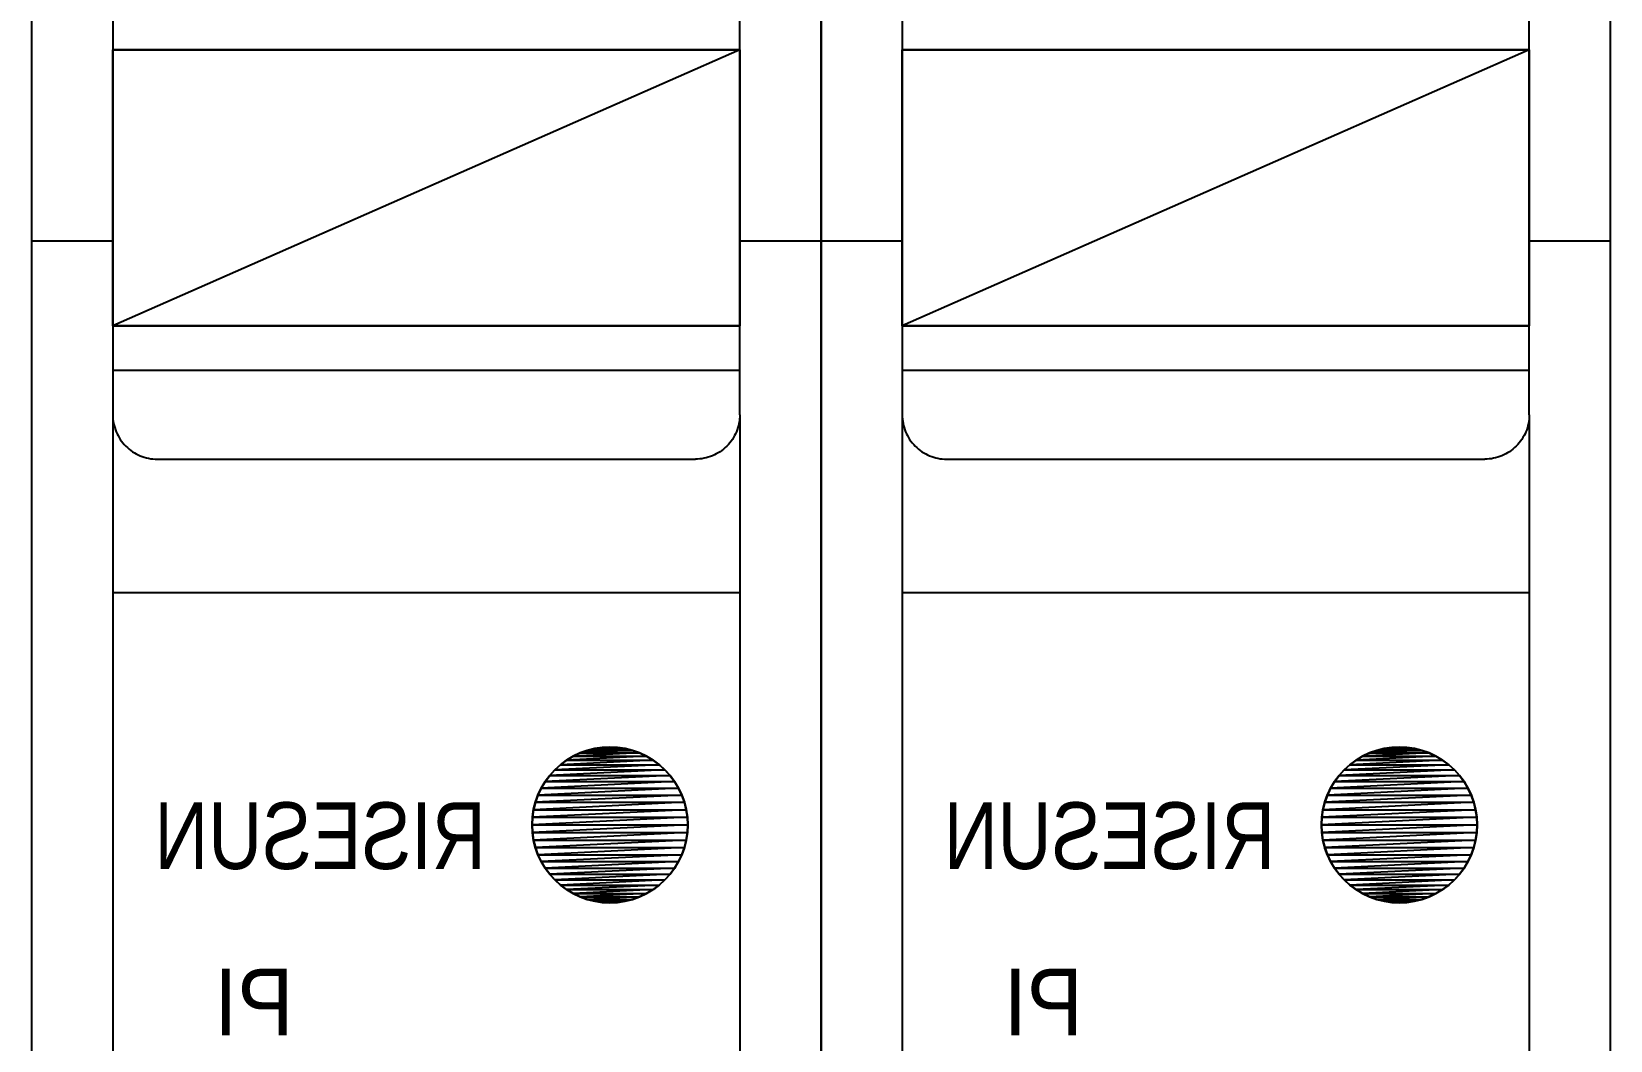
# Model space of a CAD drawing. Header units: millimetres. Extents: x -4798 to 103231, y 23514 to 54248.
# Drawn here: x -959.98 to -924.04, y 41242.39 to 41265.36 of the extents above; entities that cross this region are included whole.
import ezdxf

# ---------------------------------------------------------------- set-up
doc = ezdxf.new("R2010")
doc.units = ezdxf.units.MM
doc.header["$LTSCALE"] = 3
doc.linetypes.add('NEW_LINE159', pattern=[0.7, 0.5, -0.2])
doc.layers.add('DUT', color=7, linetype='Continuous')
doc.styles.add('Arial', font='arial.ttf')

# ---------------------------------------------------------------- blocks, each defined once
blk = doc.blocks.new('*U40')
for p, q in [((-26.958, 0), (-26.958, 79.4816)), ((-8.986, 79.4816), (-8.986, 0)), ((-8.986, 0), (-8.986, 79.4816)), ((8.986, 79.4816), (8.986, 0)), ((-25.1101, 60.1427), (-25.1101, 62.1677)), ((-10.8338, 62.1677), (-10.8338, 60.1427)), ((-7.1381, 60.1427), (-7.1381, 62.1677)), ((7.1382, 62.1677), (7.1382, 60.1427)), ((-25.1101, 60.1427), (-10.8338, 60.1427)), ((-25.1101, 53.8652), (-25.1101, 60.1427)), ((-10.8338, 60.1427), (-10.8338, 53.8652)), ((-7.1381, 60.1427), (7.1382, 60.1427)), ((-7.1381, 53.8652), (-7.1381, 60.1427)), ((7.1382, 60.1427), (7.1382, 53.8652)), ((-26.958, 55.789), (-25.0897, 55.789)), ((-10.8543, 55.789), (-8.986, 55.789)), ((-8.986, 55.789), (-7.1177, 55.789)), ((7.1177, 55.789), (8.986, 55.789)), ((-25.1101, 51.8402), (-25.1101, 53.8652)), ((-10.8338, 53.8652), (-25.1101, 53.8652)), ((-10.8338, 53.8652), (-10.8338, 51.8402)), ((-7.1381, 51.8402), (-7.1381, 53.8652)), ((7.1382, 53.8652), (-7.1381, 53.8652)), ((7.1382, 53.8652), (7.1382, 51.8402)), ((-10.8338, 52.8527), (-25.1101, 52.8527)), ((7.1382, 52.8527), (-7.1381, 52.8527)), ((-25.1101, 51.8402), (-25.1101, 51.8402)), ((-25.1101, 51.8402), (-25.1089, 51.7901)), ((-25.1101, 51.8402), (-25.1101, 20.4526)), ((-25.1089, 51.7901), (-25.1053, 51.7402)), ((-10.8352, 51.7901), (-10.8388, 51.7402)), ((-10.8338, 51.8402), (-10.8352, 51.7901)), ((-10.8338, 51.8402), (-10.8338, 51.8402)), ((-10.8338, 51.8402), (-10.8338, 20.4526)), ((-7.1381, 51.8402), (-7.1381, 51.8402)), ((-7.1381, 51.8402), (-7.1369, 51.7901)), ((-7.1381, 51.8402), (-7.1381, 20.4526)), ((-7.1369, 51.7901), (-7.1333, 51.7402)), ((7.1368, 51.7901), (7.1332, 51.7402)), ((7.1382, 51.8402), (7.1368, 51.7901)), ((7.1382, 51.8402), (7.1382, 51.8402)), ((7.1382, 51.8402), (7.1382, 20.4526)), ((-25.1053, 51.7402), (-25.0993, 51.6908)), ((-25.0993, 51.6908), (-25.0906, 51.6419)), ((-25.0906, 51.6419), (-25.0798, 51.5937)), ((-25.0798, 51.5937), (-25.0665, 51.546)), ((-25.0665, 51.546), (-25.051, 51.4991)), ((-25.051, 51.4991), (-25.0331, 51.4528)), ((-25.0331, 51.4528), (-25.0132, 51.4077)), ((-25.0132, 51.4077), (-24.991, 51.3636)), ((-10.9311, 51.4077), (-10.9533, 51.3636)), ((-10.911, 51.4528), (-10.9311, 51.4077)), ((-10.8933, 51.4991), (-10.911, 51.4528)), ((-10.8777, 51.546), (-10.8933, 51.4991)), ((-10.8645, 51.5937), (-10.8777, 51.546)), ((-10.8535, 51.6419), (-10.8645, 51.5937)), ((-10.8451, 51.6908), (-10.8535, 51.6419)), ((-10.8388, 51.7402), (-10.8451, 51.6908)), ((-7.1333, 51.7402), (-7.1273, 51.6908)), ((-7.1273, 51.6908), (-7.1186, 51.6419)), ((-7.1186, 51.6419), (-7.1078, 51.5937)), ((-7.1078, 51.5937), (-7.0945, 51.546)), ((-7.0945, 51.546), (-7.079, 51.4991)), ((-7.079, 51.4991), (-7.0611, 51.4528)), ((-7.0611, 51.4528), (-7.0412, 51.4077)), ((-7.0412, 51.4077), (-7.019, 51.3636)), ((7.0409, 51.4077), (7.0187, 51.3636)), ((7.061, 51.4528), (7.0409, 51.4077)), ((7.0787, 51.4991), (7.061, 51.4528)), ((7.0943, 51.546), (7.0787, 51.4991)), ((7.1075, 51.5937), (7.0943, 51.546)), ((7.1185, 51.6419), (7.1075, 51.5937)), ((7.1269, 51.6908), (7.1185, 51.6419)), ((7.1332, 51.7402), (7.1269, 51.6908)), ((-24.991, 51.3636), (-24.9667, 51.3206)), ((-24.9667, 51.3206), (-24.9401, 51.2786)), ((-24.9401, 51.2786), (-24.9117, 51.2381)), ((-24.9117, 51.2381), (-24.881, 51.1986)), ((-24.881, 51.1986), (-24.8484, 51.1607)), ((-24.8484, 51.1607), (-24.8136, 51.1242)), ((-24.8136, 51.1242), (-24.8136, 51.1242)), ((-24.8136, 51.1242), (-24.7774, 51.0897)), ((-24.7774, 51.0897), (-24.7395, 51.0571)), ((-24.7395, 51.0571), (-24.7002, 51.0266)), ((-11.2048, 51.0571), (-11.2443, 51.0266)), ((-11.1669, 51.0897), (-11.2048, 51.0571)), ((-11.1304, 51.1242), (-11.1669, 51.0897)), ((-11.0959, 51.1607), (-11.1304, 51.1242)), ((-11.1304, 51.1242), (-11.1304, 51.1242)), ((-11.0633, 51.1986), (-11.0959, 51.1607)), ((-11.0328, 51.2381), (-11.0633, 51.1986)), ((-11.0041, 51.2786), (-11.0328, 51.2381)), ((-10.9777, 51.3206), (-11.0041, 51.2786)), ((-10.9533, 51.3636), (-10.9777, 51.3206)), ((-7.019, 51.3636), (-6.9947, 51.3206)), ((-6.9947, 51.3206), (-6.9681, 51.2786)), ((-6.9681, 51.2786), (-6.9397, 51.2381)), ((-6.9397, 51.2381), (-6.909, 51.1986)), ((-6.909, 51.1986), (-6.8764, 51.1607)), ((-6.8764, 51.1607), (-6.8416, 51.1242)), ((-6.8416, 51.1242), (-6.8416, 51.1242)), ((-6.8416, 51.1242), (-6.8054, 51.0897)), ((-6.8054, 51.0897), (-6.7675, 51.0571)), ((-6.7675, 51.0571), (-6.7282, 51.0266)), ((6.7672, 51.0571), (6.7277, 51.0266)), ((6.8051, 51.0897), (6.7672, 51.0571)), ((6.8416, 51.1242), (6.8051, 51.0897)), ((6.8761, 51.1607), (6.8416, 51.1242)), ((6.8416, 51.1242), (6.8416, 51.1242)), ((6.9087, 51.1986), (6.8761, 51.1607)), ((6.9392, 51.2381), (6.9087, 51.1986)), ((6.9679, 51.2786), (6.9392, 51.2381)), ((6.9943, 51.3206), (6.9679, 51.2786)), ((7.0187, 51.3636), (6.9943, 51.3206)), ((-24.7002, 51.0266), (-24.6595, 50.9979)), ((-24.6595, 50.9979), (-24.6178, 50.9715)), ((-24.6178, 50.9715), (-24.5746, 50.9471)), ((-24.5746, 50.9471), (-24.5305, 50.9249)), ((-24.5305, 50.9249), (-24.4852, 50.9048)), ((-24.4852, 50.9048), (-24.4392, 50.8871)), ((-24.4392, 50.8871), (-24.3923, 50.8716)), ((-24.3923, 50.8716), (-24.3447, 50.8584)), ((-24.3447, 50.8584), (-24.2962, 50.8474)), ((-24.2962, 50.8474), (-24.2474, 50.839)), ((-24.2474, 50.839), (-24.1979, 50.8327)), ((-24.1979, 50.8327), (-24.148, 50.8291)), ((-24.148, 50.8291), (-24.0976, 50.8277)), ((-11.8463, 50.8277), (-24.0976, 50.8277)), ((-11.7962, 50.8291), (-11.8463, 50.8277)), ((-11.7463, 50.8327), (-11.7962, 50.8291)), ((-11.6969, 50.839), (-11.7463, 50.8327)), ((-11.648, 50.8474), (-11.6969, 50.839)), ((-11.5998, 50.8584), (-11.648, 50.8474)), ((-11.5521, 50.8716), (-11.5998, 50.8584)), ((-11.5052, 50.8871), (-11.5521, 50.8716)), ((-11.459, 50.9048), (-11.5052, 50.8871)), ((-11.4139, 50.9249), (-11.459, 50.9048)), ((-11.3698, 50.9471), (-11.4139, 50.9249)), ((-11.3268, 50.9715), (-11.3698, 50.9471)), ((-11.2848, 50.9979), (-11.3268, 50.9715)), ((-11.2443, 51.0266), (-11.2848, 50.9979)), ((-6.7282, 51.0266), (-6.6875, 50.9979)), ((-6.6875, 50.9979), (-6.6458, 50.9715)), ((-6.6458, 50.9715), (-6.6026, 50.9471)), ((-6.6026, 50.9471), (-6.5585, 50.9249)), ((-6.5585, 50.9249), (-6.5132, 50.9048)), ((-6.5132, 50.9048), (-6.4672, 50.8871)), ((-6.4672, 50.8871), (-6.4203, 50.8716)), ((-6.4203, 50.8716), (-6.3727, 50.8584)), ((-6.3727, 50.8584), (-6.3242, 50.8474)), ((-6.3242, 50.8474), (-6.2754, 50.839)), ((-6.2754, 50.839), (-6.2259, 50.8327)), ((-6.2259, 50.8327), (-6.176, 50.8291)), ((-6.176, 50.8291), (-6.1256, 50.8277)), ((6.1257, 50.8277), (-6.1256, 50.8277)), ((6.1758, 50.8291), (6.1257, 50.8277)), ((6.2257, 50.8327), (6.1758, 50.8291)), ((6.2751, 50.839), (6.2257, 50.8327)), ((6.324, 50.8474), (6.2751, 50.839)), ((6.3722, 50.8584), (6.324, 50.8474)), ((6.4199, 50.8716), (6.3722, 50.8584)), ((6.4668, 50.8871), (6.4199, 50.8716)), ((6.513, 50.9048), (6.4668, 50.8871)), ((6.5581, 50.9249), (6.513, 50.9048)), ((6.6022, 50.9471), (6.5581, 50.9249)), ((6.6452, 50.9715), (6.6022, 50.9471)), ((6.6872, 50.9979), (6.6452, 50.9715)), ((6.7277, 51.0266), (6.6872, 50.9979)), ((-10.8338, 47.7902), (-25.1101, 47.7902)), ((7.1382, 47.7902), (-7.1381, 47.7902))]:
    blk.add_line(p, q)
at = {"color": 144}
for p, q in [((-25.1101, 60.1427), (-10.8338, 60.1427)), ((-25.1101, 60.1427), (-25.1101, 60.1427)), ((-25.1101, 60.1427), (-10.8338, 53.8652)), ((-25.1101, 53.8652), (-25.1101, 60.1427)), ((-25.1101, 60.1427), (-10.8338, 53.8652)), ((-10.8338, 60.1427), (-25.1101, 60.1427)), ((-25.1101, 60.1427), (-10.8338, 60.1427)), ((-25.1101, 60.1427), (-25.1101, 53.8652)), ((-10.8338, 53.8652), (-10.8338, 60.1427)), ((-10.8338, 60.1427), (-10.8338, 53.8652)), ((-7.1381, 60.1427), (7.1382, 60.1427)), ((-7.1381, 60.1427), (-7.1381, 60.1427)), ((-7.1381, 60.1427), (7.1382, 53.8652)), ((-7.1381, 53.8652), (-7.1381, 60.1427)), ((-7.1381, 60.1427), (7.1382, 53.8652)), ((7.1382, 60.1427), (-7.1381, 60.1427)), ((-7.1381, 60.1427), (7.1382, 60.1427)), ((-7.1381, 60.1427), (-7.1381, 53.8652)), ((7.1382, 53.8652), (7.1382, 60.1427)), ((7.1382, 60.1427), (7.1382, 53.8652)), ((-10.8338, 53.8652), (-25.1101, 53.8652)), ((-25.1101, 53.8652), (-10.8338, 53.8652)), ((-25.1101, 53.8652), (-25.1101, 53.8652)), ((-25.1101, 53.8652), (-10.8338, 53.8652)), ((7.1382, 53.8652), (-7.1381, 53.8652)), ((-7.1381, 53.8652), (7.1382, 53.8652)), ((-7.1381, 53.8652), (-7.1381, 53.8652)), ((-7.1381, 53.8652), (7.1382, 53.8652))]:
    blk.add_line(p, q, dxfattribs=at)
at = {"color": 251, "linetype": 'NEW_LINE159'}
for p, q in [((-22.5086, 44.238), (-22.6784, 44.1944)), ((-22.3326, 44.2649), (-22.5086, 44.238)), ((-22.1513, 44.2739), (-22.3326, 44.2649)), ((-21.9703, 44.2649), (-22.1513, 44.2739)), ((-22.1513, 44.2739), (-22.1513, 44.2739)), ((-21.7943, 44.238), (-21.9703, 44.2649)), ((-21.6246, 44.1944), (-21.7943, 44.238)), ((-4.5366, 44.238), (-4.7064, 44.1944)), ((-4.3606, 44.2649), (-4.5366, 44.238)), ((-4.1793, 44.2739), (-4.3606, 44.2649)), ((-3.9983, 44.2649), (-4.1793, 44.2739)), ((-4.1793, 44.2739), (-4.1793, 44.2739)), ((-3.8223, 44.238), (-3.9983, 44.2649)), ((-3.6526, 44.1944), (-3.8223, 44.238)), ((-23.2785, 43.8695), (-23.4042, 43.755)), ((-23.1421, 43.9714), (-23.2785, 43.8695)), ((-22.9961, 44.0603), (-23.1421, 43.9714)), ((-22.8411, 44.1348), (-22.9961, 44.0603)), ((-22.6784, 44.1944), (-22.8411, 44.1348)), ((-21.4617, 44.1348), (-21.6246, 44.1944)), ((-21.3069, 44.0603), (-21.4617, 44.1348)), ((-21.1608, 43.9714), (-21.3069, 44.0603)), ((-21.0244, 43.8695), (-21.1608, 43.9714)), ((-20.8985, 43.755), (-21.0244, 43.8695)), ((-5.3065, 43.8695), (-5.4322, 43.755)), ((-5.1701, 43.9714), (-5.3065, 43.8695)), ((-5.0241, 44.0603), (-5.1701, 43.9714)), ((-4.8691, 44.1348), (-5.0241, 44.0603)), ((-4.7064, 44.1944), (-4.8691, 44.1348)), ((-3.4897, 44.1348), (-3.6526, 44.1944)), ((-3.3349, 44.0603), (-3.4897, 44.1348)), ((-3.1888, 43.9714), (-3.3349, 44.0603)), ((-3.0524, 43.8695), (-3.1888, 43.9714)), ((-2.9265, 43.755), (-3.0524, 43.8695)), ((-23.6206, 43.4929), (-23.7095, 43.3468)), ((-23.5187, 43.6293), (-23.6206, 43.4929)), ((-23.4042, 43.755), (-23.5187, 43.6293)), ((-20.7843, 43.6293), (-20.8985, 43.755)), ((-20.6822, 43.4929), (-20.7843, 43.6293)), ((-20.5935, 43.3468), (-20.6822, 43.4929)), ((-5.6486, 43.4929), (-5.7375, 43.3468)), ((-5.5467, 43.6293), (-5.6486, 43.4929)), ((-5.4322, 43.755), (-5.5467, 43.6293)), ((-2.8123, 43.6293), (-2.9265, 43.755)), ((-2.7102, 43.4929), (-2.8123, 43.6293)), ((-2.6215, 43.3468), (-2.7102, 43.4929)), ((-23.784, 43.1918), (-23.8436, 43.0291)), ((-23.7095, 43.3468), (-23.784, 43.1918)), ((-20.5187, 43.1918), (-20.5935, 43.3468)), ((-20.4592, 43.0291), (-20.5187, 43.1918)), ((-5.812, 43.1918), (-5.8716, 43.0291)), ((-5.7375, 43.3468), (-5.812, 43.1918)), ((-2.5467, 43.1918), (-2.6215, 43.3468)), ((-2.4872, 43.0291), (-2.5467, 43.1918)), ((-23.8872, 42.8593), (-23.9141, 42.6833)), ((-23.8436, 43.0291), (-23.8872, 42.8593)), ((-20.4155, 42.8593), (-20.4592, 43.0291)), ((-20.3886, 42.6833), (-20.4155, 42.8593)), ((-5.9152, 42.8593), (-5.9421, 42.6833)), ((-5.8716, 43.0291), (-5.9152, 42.8593)), ((-2.4435, 42.8593), (-2.4872, 43.0291)), ((-2.4166, 42.6833), (-2.4435, 42.8593)), ((-23.9141, 42.6833), (-23.9231, 42.502)), ((-23.9231, 42.502), (-23.9231, 42.502)), ((-23.9231, 42.502), (-23.9142, 42.321)), ((-20.3794, 42.502), (-20.3886, 42.6833)), ((-20.3886, 42.321), (-20.3794, 42.502)), ((-20.3794, 42.502), (-20.3794, 42.502)), ((-5.9421, 42.6833), (-5.9511, 42.502)), ((-5.9511, 42.502), (-5.9511, 42.502)), ((-5.9511, 42.502), (-5.9422, 42.321)), ((-2.4074, 42.502), (-2.4166, 42.6833)), ((-2.4166, 42.321), (-2.4074, 42.502)), ((-2.4074, 42.502), (-2.4074, 42.502)), ((-23.9142, 42.321), (-23.8873, 42.145)), ((-23.8873, 42.145), (-23.8437, 41.9753)), ((-20.4592, 41.9753), (-20.4155, 42.145)), ((-20.4155, 42.145), (-20.3886, 42.321)), ((-5.9422, 42.321), (-5.9153, 42.145)), ((-5.9153, 42.145), (-5.8717, 41.9753)), ((-2.4872, 41.9753), (-2.4435, 42.145)), ((-2.4435, 42.145), (-2.4166, 42.321)), ((-23.8437, 41.9753), (-23.7841, 41.8124)), ((-23.7841, 41.8124), (-23.7096, 41.6576)), ((-20.5935, 41.6576), (-20.5187, 41.8124)), ((-20.5187, 41.8124), (-20.4592, 41.9753)), ((-5.8717, 41.9753), (-5.8121, 41.8124)), ((-5.8121, 41.8124), (-5.7376, 41.6576)), ((-2.6215, 41.6576), (-2.5467, 41.8124)), ((-2.5467, 41.8124), (-2.4872, 41.9753)), ((-23.7096, 41.6576), (-23.6207, 41.5115)), ((-23.6207, 41.5115), (-23.5188, 41.3751)), ((-23.5188, 41.3751), (-23.4043, 41.2492)), ((-20.8985, 41.2492), (-20.7843, 41.3751)), ((-20.7843, 41.3751), (-20.6822, 41.5115)), ((-20.6822, 41.5115), (-20.5935, 41.6576)), ((-5.7376, 41.6576), (-5.6487, 41.5115)), ((-5.6487, 41.5115), (-5.5468, 41.3751)), ((-5.5468, 41.3751), (-5.4323, 41.2492)), ((-2.9265, 41.2492), (-2.8123, 41.3751)), ((-2.8123, 41.3751), (-2.7102, 41.5115)), ((-2.7102, 41.5115), (-2.6215, 41.6576)), ((-23.4043, 41.2492), (-23.2786, 41.135)), ((-23.2786, 41.135), (-23.1422, 41.0329)), ((-23.1422, 41.0329), (-22.9961, 40.9442)), ((-21.3069, 40.9442), (-21.1608, 41.0329)), ((-21.1608, 41.0329), (-21.0244, 41.135)), ((-21.0244, 41.135), (-20.8985, 41.2492)), ((-5.4323, 41.2492), (-5.3066, 41.135)), ((-5.3066, 41.135), (-5.1702, 41.0329)), ((-5.1702, 41.0329), (-5.0241, 40.9442)), ((-3.3349, 40.9442), (-3.1888, 41.0329)), ((-3.1888, 41.0329), (-3.0524, 41.135)), ((-3.0524, 41.135), (-2.9265, 41.2492)), ((-22.9961, 40.9442), (-22.8411, 40.8694)), ((-22.8411, 40.8694), (-22.6784, 40.8099)), ((-22.6784, 40.8099), (-22.5086, 40.7662)), ((-22.5086, 40.7662), (-22.3326, 40.7393)), ((-22.3326, 40.7393), (-22.1513, 40.7301)), ((-22.1513, 40.7301), (-21.9703, 40.7393)), ((-22.1513, 40.7301), (-22.1513, 40.7301)), ((-21.9703, 40.7393), (-21.7943, 40.7662)), ((-21.7943, 40.7662), (-21.6246, 40.8099)), ((-21.6246, 40.8099), (-21.4617, 40.8694)), ((-21.4617, 40.8694), (-21.3069, 40.9442)), ((-5.0241, 40.9442), (-4.8691, 40.8694)), ((-4.8691, 40.8694), (-4.7064, 40.8099)), ((-4.7064, 40.8099), (-4.5366, 40.7662)), ((-4.5366, 40.7662), (-4.3606, 40.7393)), ((-4.3606, 40.7393), (-4.1793, 40.7301)), ((-4.1793, 40.7301), (-3.9983, 40.7393)), ((-4.1793, 40.7301), (-4.1793, 40.7301)), ((-3.9983, 40.7393), (-3.8223, 40.7662)), ((-3.8223, 40.7662), (-3.6526, 40.8099)), ((-3.6526, 40.8099), (-3.4897, 40.8694)), ((-3.4897, 40.8694), (-3.3349, 40.9442))]:
    blk.add_line(p, q, dxfattribs=at)
at = {"color": 251}
for p, q in [((-22.6656, 44.1975), (-22.4969, 44.2398)), ((-22.4969, 44.2398), (-22.6656, 44.1975)), ((-22.4969, 44.2398), (-22.3249, 44.2653)), ((-22.3249, 44.2653), (-22.4969, 44.2398)), ((-21.8056, 44.2398), (-22.4969, 44.2398)), ((-22.4969, 44.2398), (-21.6369, 44.1975)), ((-22.4969, 44.2398), (-21.6369, 44.1975)), ((-21.8056, 44.2398), (-22.4969, 44.2398)), ((-22.3249, 44.2653), (-22.1513, 44.2739)), ((-22.1513, 44.2739), (-22.3249, 44.2653)), ((-21.9776, 44.2653), (-22.3249, 44.2653)), ((-22.3249, 44.2653), (-21.8056, 44.2398)), ((-22.3249, 44.2653), (-21.8056, 44.2398)), ((-21.9776, 44.2653), (-22.3249, 44.2653)), ((-22.1513, 44.2739), (-21.9776, 44.2653)), ((-21.9776, 44.2653), (-22.1513, 44.2739)), ((-21.8056, 44.2398), (-21.9776, 44.2653)), ((-21.9776, 44.2653), (-21.8056, 44.2398)), ((-21.6369, 44.1975), (-21.8056, 44.2398)), ((-21.8056, 44.2398), (-21.6369, 44.1975)), ((-4.6936, 44.1975), (-4.5249, 44.2398)), ((-4.5249, 44.2398), (-4.6936, 44.1975)), ((-4.5249, 44.2398), (-4.3529, 44.2653)), ((-4.3529, 44.2653), (-4.5249, 44.2398)), ((-3.8336, 44.2398), (-4.5249, 44.2398)), ((-4.5249, 44.2398), (-3.6649, 44.1975)), ((-4.5249, 44.2398), (-3.6649, 44.1975)), ((-3.8336, 44.2398), (-4.5249, 44.2398)), ((-4.3529, 44.2653), (-4.1793, 44.2739)), ((-4.1793, 44.2739), (-4.3529, 44.2653)), ((-4.0056, 44.2653), (-4.3529, 44.2653)), ((-4.3529, 44.2653), (-3.8336, 44.2398)), ((-4.3529, 44.2653), (-3.8336, 44.2398)), ((-4.0056, 44.2653), (-4.3529, 44.2653)), ((-4.1793, 44.2739), (-4.0056, 44.2653)), ((-4.0056, 44.2653), (-4.1793, 44.2739)), ((-3.8336, 44.2398), (-4.0056, 44.2653)), ((-4.0056, 44.2653), (-3.8336, 44.2398)), ((-3.6649, 44.1975), (-3.8336, 44.2398)), ((-3.8336, 44.2398), (-3.6649, 44.1975)), ((-23.4042, 43.7549), (-23.2753, 43.8716)), ((-23.2753, 43.8716), (-23.4042, 43.7549)), ((-23.2753, 43.8716), (-23.1357, 43.9753)), ((-23.1357, 43.9753), (-23.2753, 43.8716)), ((-21.0272, 43.8716), (-23.2753, 43.8716)), ((-23.2753, 43.8716), (-20.8984, 43.7549)), ((-23.2753, 43.8716), (-20.8984, 43.7549)), ((-21.0272, 43.8716), (-23.2753, 43.8716)), ((-23.1357, 43.9753), (-22.9865, 44.0646)), ((-22.9865, 44.0646), (-23.1357, 43.9753)), ((-21.1668, 43.9753), (-23.1357, 43.9753)), ((-23.1357, 43.9753), (-21.0272, 43.8716)), ((-23.1357, 43.9753), (-21.0272, 43.8716)), ((-21.1668, 43.9753), (-23.1357, 43.9753)), ((-22.9865, 44.0646), (-22.8293, 44.139)), ((-22.8293, 44.139), (-22.9865, 44.0646)), ((-21.316, 44.0646), (-22.9865, 44.0646)), ((-22.9865, 44.0646), (-21.1668, 43.9753)), ((-22.9865, 44.0646), (-21.1668, 43.9753)), ((-21.316, 44.0646), (-22.9865, 44.0646)), ((-22.8293, 44.139), (-22.6656, 44.1975)), ((-22.6656, 44.1975), (-22.8293, 44.139)), ((-21.4732, 44.139), (-22.8293, 44.139)), ((-22.8293, 44.139), (-21.316, 44.0646)), ((-22.8293, 44.139), (-21.316, 44.0646)), ((-21.4732, 44.139), (-22.8293, 44.139)), ((-21.6369, 44.1975), (-22.6656, 44.1975)), ((-22.6656, 44.1975), (-21.4732, 44.139)), ((-22.6656, 44.1975), (-21.4732, 44.139)), ((-21.6369, 44.1975), (-22.6656, 44.1975)), ((-21.4732, 44.139), (-21.6369, 44.1975)), ((-21.6369, 44.1975), (-21.4732, 44.139)), ((-21.316, 44.0646), (-21.4732, 44.139)), ((-21.4732, 44.139), (-21.316, 44.0646)), ((-21.1668, 43.9753), (-21.316, 44.0646)), ((-21.316, 44.0646), (-21.1668, 43.9753)), ((-21.0272, 43.8716), (-21.1668, 43.9753)), ((-21.1668, 43.9753), (-21.0272, 43.8716)), ((-20.8984, 43.7549), (-21.0272, 43.8716)), ((-21.0272, 43.8716), (-20.8984, 43.7549)), ((-5.4322, 43.7549), (-5.3033, 43.8716)), ((-5.3033, 43.8716), (-5.4322, 43.7549)), ((-5.3033, 43.8716), (-5.1637, 43.9753)), ((-5.1637, 43.9753), (-5.3033, 43.8716)), ((-3.0552, 43.8716), (-5.3033, 43.8716)), ((-5.3033, 43.8716), (-2.9264, 43.7549)), ((-5.3033, 43.8716), (-2.9264, 43.7549)), ((-3.0552, 43.8716), (-5.3033, 43.8716)), ((-5.1637, 43.9753), (-5.0145, 44.0646)), ((-5.0145, 44.0646), (-5.1637, 43.9753)), ((-3.1948, 43.9753), (-5.1637, 43.9753)), ((-5.1637, 43.9753), (-3.0552, 43.8716)), ((-5.1637, 43.9753), (-3.0552, 43.8716)), ((-3.1948, 43.9753), (-5.1637, 43.9753)), ((-5.0145, 44.0646), (-4.8573, 44.139)), ((-4.8573, 44.139), (-5.0145, 44.0646)), ((-3.344, 44.0646), (-5.0145, 44.0646)), ((-5.0145, 44.0646), (-3.1948, 43.9753)), ((-5.0145, 44.0646), (-3.1948, 43.9753)), ((-3.344, 44.0646), (-5.0145, 44.0646)), ((-4.8573, 44.139), (-4.6936, 44.1975)), ((-4.6936, 44.1975), (-4.8573, 44.139)), ((-3.5012, 44.139), (-4.8573, 44.139)), ((-4.8573, 44.139), (-3.344, 44.0646)), ((-4.8573, 44.139), (-3.344, 44.0646)), ((-3.5012, 44.139), (-4.8573, 44.139)), ((-3.6649, 44.1975), (-4.6936, 44.1975)), ((-4.6936, 44.1975), (-3.5012, 44.139)), ((-4.6936, 44.1975), (-3.5012, 44.139)), ((-3.6649, 44.1975), (-4.6936, 44.1975)), ((-3.5012, 44.139), (-3.6649, 44.1975)), ((-3.6649, 44.1975), (-3.5012, 44.139)), ((-3.344, 44.0646), (-3.5012, 44.139)), ((-3.5012, 44.139), (-3.344, 44.0646)), ((-3.1948, 43.9753), (-3.344, 44.0646)), ((-3.344, 44.0646), (-3.1948, 43.9753)), ((-3.0552, 43.8716), (-3.1948, 43.9753)), ((-3.1948, 43.9753), (-3.0552, 43.8716)), ((-2.9264, 43.7549), (-3.0552, 43.8716)), ((-3.0552, 43.8716), (-2.9264, 43.7549)), ((-23.6245, 43.4864), (-23.5209, 43.6261)), ((-23.5209, 43.6261), (-23.6245, 43.4864)), ((-23.5209, 43.6261), (-23.4042, 43.7549)), ((-23.4042, 43.7549), (-23.5209, 43.6261)), ((-20.7816, 43.6261), (-23.5209, 43.6261)), ((-23.5209, 43.6261), (-20.678, 43.4864)), ((-23.5209, 43.6261), (-20.678, 43.4864)), ((-20.7816, 43.6261), (-23.5209, 43.6261)), ((-20.8984, 43.7549), (-23.4042, 43.7549)), ((-23.4042, 43.7549), (-20.7816, 43.6261)), ((-23.4042, 43.7549), (-20.7816, 43.6261)), ((-20.8984, 43.7549), (-23.4042, 43.7549)), ((-20.7816, 43.6261), (-20.8984, 43.7549)), ((-20.8984, 43.7549), (-20.7816, 43.6261)), ((-20.678, 43.4864), (-20.7816, 43.6261)), ((-20.7816, 43.6261), (-20.678, 43.4864)), ((-5.6525, 43.4864), (-5.5489, 43.6261)), ((-5.5489, 43.6261), (-5.6525, 43.4864)), ((-5.5489, 43.6261), (-5.4322, 43.7549)), ((-5.4322, 43.7549), (-5.5489, 43.6261)), ((-2.8096, 43.6261), (-5.5489, 43.6261)), ((-5.5489, 43.6261), (-2.706, 43.4864)), ((-5.5489, 43.6261), (-2.706, 43.4864)), ((-2.8096, 43.6261), (-5.5489, 43.6261)), ((-2.9264, 43.7549), (-5.4322, 43.7549)), ((-5.4322, 43.7549), (-2.8096, 43.6261)), ((-5.4322, 43.7549), (-2.8096, 43.6261)), ((-2.9264, 43.7549), (-5.4322, 43.7549)), ((-2.8096, 43.6261), (-2.9264, 43.7549)), ((-2.9264, 43.7549), (-2.8096, 43.6261)), ((-2.706, 43.4864), (-2.8096, 43.6261)), ((-2.8096, 43.6261), (-2.706, 43.4864)), ((-23.8468, 43.0163), (-23.7883, 43.1801)), ((-23.7883, 43.1801), (-23.8468, 43.0163)), ((-23.7883, 43.1801), (-23.7139, 43.3372)), ((-23.7139, 43.3372), (-23.7883, 43.1801)), ((-20.5143, 43.1801), (-23.7883, 43.1801)), ((-23.7883, 43.1801), (-20.4557, 43.0163)), ((-23.7883, 43.1801), (-20.4557, 43.0163)), ((-20.5143, 43.1801), (-23.7883, 43.1801)), ((-23.7139, 43.3372), (-23.6245, 43.4864)), ((-23.6245, 43.4864), (-23.7139, 43.3372)), ((-20.5886, 43.3372), (-23.7139, 43.3372)), ((-23.7139, 43.3372), (-20.5143, 43.1801)), ((-23.7139, 43.3372), (-20.5143, 43.1801)), ((-20.5886, 43.3372), (-23.7139, 43.3372)), ((-20.678, 43.4864), (-23.6245, 43.4864)), ((-23.6245, 43.4864), (-20.5886, 43.3372)), ((-23.6245, 43.4864), (-20.5886, 43.3372)), ((-20.678, 43.4864), (-23.6245, 43.4864)), ((-20.5886, 43.3372), (-20.678, 43.4864)), ((-20.678, 43.4864), (-20.5886, 43.3372)), ((-20.5143, 43.1801), (-20.5886, 43.3372)), ((-20.5886, 43.3372), (-20.5143, 43.1801)), ((-20.4557, 43.0163), (-20.5143, 43.1801)), ((-20.5143, 43.1801), (-20.4557, 43.0163)), ((-5.8748, 43.0163), (-5.8163, 43.1801)), ((-5.8163, 43.1801), (-5.8748, 43.0163)), ((-5.8163, 43.1801), (-5.7419, 43.3372)), ((-5.7419, 43.3372), (-5.8163, 43.1801)), ((-2.5423, 43.1801), (-5.8163, 43.1801)), ((-5.8163, 43.1801), (-2.4837, 43.0163)), ((-5.8163, 43.1801), (-2.4837, 43.0163)), ((-2.5423, 43.1801), (-5.8163, 43.1801)), ((-5.7419, 43.3372), (-5.6525, 43.4864)), ((-5.6525, 43.4864), (-5.7419, 43.3372)), ((-2.6166, 43.3372), (-5.7419, 43.3372)), ((-5.7419, 43.3372), (-2.5423, 43.1801)), ((-5.7419, 43.3372), (-2.5423, 43.1801)), ((-2.6166, 43.3372), (-5.7419, 43.3372)), ((-2.706, 43.4864), (-5.6525, 43.4864)), ((-5.6525, 43.4864), (-2.6166, 43.3372)), ((-5.6525, 43.4864), (-2.6166, 43.3372)), ((-2.706, 43.4864), (-5.6525, 43.4864)), ((-2.6166, 43.3372), (-2.706, 43.4864)), ((-2.706, 43.4864), (-2.6166, 43.3372)), ((-2.5423, 43.1801), (-2.6166, 43.3372)), ((-2.6166, 43.3372), (-2.5423, 43.1801)), ((-2.4837, 43.0163), (-2.5423, 43.1801)), ((-2.5423, 43.1801), (-2.4837, 43.0163)), ((-23.9146, 42.6756), (-23.8891, 42.8476)), ((-23.8891, 42.8476), (-23.9146, 42.6756)), ((-23.8891, 42.8476), (-23.8468, 43.0163)), ((-23.8468, 43.0163), (-23.8891, 42.8476)), ((-20.4134, 42.8476), (-23.8891, 42.8476)), ((-23.8891, 42.8476), (-20.3879, 42.6756)), ((-23.8891, 42.8476), (-20.3879, 42.6756)), ((-20.4134, 42.8476), (-23.8891, 42.8476)), ((-20.4557, 43.0163), (-23.8468, 43.0163)), ((-23.8468, 43.0163), (-20.4134, 42.8476)), ((-23.8468, 43.0163), (-20.4134, 42.8476)), ((-20.4557, 43.0163), (-23.8468, 43.0163)), ((-20.4134, 42.8476), (-20.4557, 43.0163)), ((-20.4557, 43.0163), (-20.4134, 42.8476)), ((-20.3879, 42.6756), (-20.4134, 42.8476)), ((-20.4134, 42.8476), (-20.3879, 42.6756)), ((-5.9426, 42.6756), (-5.9171, 42.8476)), ((-5.9171, 42.8476), (-5.9426, 42.6756)), ((-5.9171, 42.8476), (-5.8748, 43.0163)), ((-5.8748, 43.0163), (-5.9171, 42.8476)), ((-2.4414, 42.8476), (-5.9171, 42.8476)), ((-5.9171, 42.8476), (-2.4159, 42.6756)), ((-5.9171, 42.8476), (-2.4159, 42.6756)), ((-2.4414, 42.8476), (-5.9171, 42.8476)), ((-2.4837, 43.0163), (-5.8748, 43.0163)), ((-5.8748, 43.0163), (-2.4414, 42.8476)), ((-5.8748, 43.0163), (-2.4414, 42.8476)), ((-2.4837, 43.0163), (-5.8748, 43.0163)), ((-2.4414, 42.8476), (-2.4837, 43.0163)), ((-2.4837, 43.0163), (-2.4414, 42.8476)), ((-2.4159, 42.6756), (-2.4414, 42.8476)), ((-2.4414, 42.8476), (-2.4159, 42.6756)), ((-23.9231, 42.502), (-23.9146, 42.6756)), ((-23.9146, 42.6756), (-23.9231, 42.502)), ((-20.3794, 42.502), (-23.9231, 42.502)), ((-23.9231, 42.502), (-20.3879, 42.3283)), ((-23.9146, 42.3283), (-23.9231, 42.502)), ((-23.9231, 42.502), (-20.3879, 42.3283)), ((-20.3794, 42.502), (-23.9231, 42.502)), ((-23.9231, 42.502), (-23.9146, 42.3283)), ((-20.3879, 42.6756), (-23.9146, 42.6756)), ((-23.9146, 42.6756), (-20.3794, 42.502)), ((-23.9146, 42.6756), (-20.3794, 42.502)), ((-20.3879, 42.6756), (-23.9146, 42.6756)), ((-20.3794, 42.502), (-20.3879, 42.6756)), ((-20.3879, 42.6756), (-20.3794, 42.502)), ((-20.3879, 42.3283), (-20.3794, 42.502)), ((-20.3794, 42.502), (-20.3879, 42.3283)), ((-5.9511, 42.502), (-5.9426, 42.6756)), ((-5.9426, 42.6756), (-5.9511, 42.502)), ((-2.4074, 42.502), (-5.9511, 42.502)), ((-5.9511, 42.502), (-2.4159, 42.3283)), ((-5.9426, 42.3283), (-5.9511, 42.502)), ((-5.9511, 42.502), (-2.4159, 42.3283)), ((-2.4074, 42.502), (-5.9511, 42.502)), ((-5.9511, 42.502), (-5.9426, 42.3283)), ((-2.4159, 42.6756), (-5.9426, 42.6756)), ((-5.9426, 42.6756), (-2.4074, 42.502)), ((-5.9426, 42.6756), (-2.4074, 42.502)), ((-2.4159, 42.6756), (-5.9426, 42.6756)), ((-2.4074, 42.502), (-2.4159, 42.6756)), ((-2.4159, 42.6756), (-2.4074, 42.502)), ((-2.4159, 42.3283), (-2.4074, 42.502)), ((-2.4074, 42.502), (-2.4159, 42.3283)), ((-20.3879, 42.3283), (-23.9146, 42.3283)), ((-23.9146, 42.3283), (-20.4134, 42.1563)), ((-23.8891, 42.1563), (-23.9146, 42.3283)), ((-23.9146, 42.3283), (-20.4134, 42.1563)), ((-20.3879, 42.3283), (-23.9146, 42.3283)), ((-23.9146, 42.3283), (-23.8891, 42.1563)), ((-20.4134, 42.1563), (-23.8891, 42.1563)), ((-23.8891, 42.1563), (-20.4557, 41.9876)), ((-23.8468, 41.9876), (-23.8891, 42.1563)), ((-23.8891, 42.1563), (-20.4557, 41.9876)), ((-20.4134, 42.1563), (-23.8891, 42.1563)), ((-23.8891, 42.1563), (-23.8468, 41.9876)), ((-20.4557, 41.9876), (-20.4134, 42.1563)), ((-20.4134, 42.1563), (-20.4557, 41.9876)), ((-20.4134, 42.1563), (-20.3879, 42.3283)), ((-20.3879, 42.3283), (-20.4134, 42.1563)), ((-2.4159, 42.3283), (-5.9426, 42.3283)), ((-5.9426, 42.3283), (-2.4414, 42.1563)), ((-5.9171, 42.1563), (-5.9426, 42.3283)), ((-5.9426, 42.3283), (-2.4414, 42.1563)), ((-2.4159, 42.3283), (-5.9426, 42.3283)), ((-5.9426, 42.3283), (-5.9171, 42.1563)), ((-2.4414, 42.1563), (-5.9171, 42.1563)), ((-5.9171, 42.1563), (-2.4837, 41.9876)), ((-5.8748, 41.9876), (-5.9171, 42.1563)), ((-5.9171, 42.1563), (-2.4837, 41.9876)), ((-2.4414, 42.1563), (-5.9171, 42.1563)), ((-5.9171, 42.1563), (-5.8748, 41.9876)), ((-2.4837, 41.9876), (-2.4414, 42.1563)), ((-2.4414, 42.1563), (-2.4837, 41.9876)), ((-2.4414, 42.1563), (-2.4159, 42.3283)), ((-2.4159, 42.3283), (-2.4414, 42.1563)), ((-20.4557, 41.9876), (-23.8468, 41.9876)), ((-23.8468, 41.9876), (-20.5143, 41.8239)), ((-23.7883, 41.8239), (-23.8468, 41.9876)), ((-23.8468, 41.9876), (-20.5143, 41.8239)), ((-20.4557, 41.9876), (-23.8468, 41.9876)), ((-23.8468, 41.9876), (-23.7883, 41.8239)), ((-20.5143, 41.8239), (-23.7883, 41.8239)), ((-23.7883, 41.8239), (-20.5886, 41.6667)), ((-23.7139, 41.6667), (-23.7883, 41.8239)), ((-23.7883, 41.8239), (-20.5886, 41.6667)), ((-20.5143, 41.8239), (-23.7883, 41.8239)), ((-23.7883, 41.8239), (-23.7139, 41.6667)), ((-20.5886, 41.6667), (-20.5143, 41.8239)), ((-20.5143, 41.8239), (-20.5886, 41.6667)), ((-20.5143, 41.8239), (-20.4557, 41.9876)), ((-20.4557, 41.9876), (-20.5143, 41.8239)), ((-2.4837, 41.9876), (-5.8748, 41.9876)), ((-5.8748, 41.9876), (-2.5423, 41.8239)), ((-5.8163, 41.8239), (-5.8748, 41.9876)), ((-5.8748, 41.9876), (-2.5423, 41.8239)), ((-2.4837, 41.9876), (-5.8748, 41.9876)), ((-5.8748, 41.9876), (-5.8163, 41.8239)), ((-2.5423, 41.8239), (-5.8163, 41.8239)), ((-5.8163, 41.8239), (-2.6166, 41.6667)), ((-5.7419, 41.6667), (-5.8163, 41.8239)), ((-5.8163, 41.8239), (-2.6166, 41.6667)), ((-2.5423, 41.8239), (-5.8163, 41.8239)), ((-5.8163, 41.8239), (-5.7419, 41.6667)), ((-2.6166, 41.6667), (-2.5423, 41.8239)), ((-2.5423, 41.8239), (-2.6166, 41.6667)), ((-2.5423, 41.8239), (-2.4837, 41.9876)), ((-2.4837, 41.9876), (-2.5423, 41.8239)), ((-20.5886, 41.6667), (-23.7139, 41.6667)), ((-23.7139, 41.6667), (-20.678, 41.5176)), ((-23.6245, 41.5176), (-23.7139, 41.6667)), ((-23.7139, 41.6667), (-20.678, 41.5176)), ((-20.5886, 41.6667), (-23.7139, 41.6667)), ((-23.7139, 41.6667), (-23.6245, 41.5176)), ((-20.678, 41.5176), (-23.6245, 41.5176)), ((-23.6245, 41.5176), (-20.7816, 41.3779)), ((-23.5209, 41.3779), (-23.6245, 41.5176)), ((-23.6245, 41.5176), (-20.7816, 41.3779)), ((-20.678, 41.5176), (-23.6245, 41.5176)), ((-23.6245, 41.5176), (-23.5209, 41.3779)), ((-20.7816, 41.3779), (-23.5209, 41.3779)), ((-23.5209, 41.3779), (-20.8984, 41.2491)), ((-23.4042, 41.2491), (-23.5209, 41.3779)), ((-23.5209, 41.3779), (-20.8984, 41.2491)), ((-20.7816, 41.3779), (-23.5209, 41.3779)), ((-23.5209, 41.3779), (-23.4042, 41.2491)), ((-20.8984, 41.2491), (-20.7816, 41.3779)), ((-20.7816, 41.3779), (-20.8984, 41.2491)), ((-20.7816, 41.3779), (-20.678, 41.5176)), ((-20.678, 41.5176), (-20.7816, 41.3779)), ((-20.678, 41.5176), (-20.5886, 41.6667)), ((-20.5886, 41.6667), (-20.678, 41.5176)), ((-2.6166, 41.6667), (-5.7419, 41.6667)), ((-5.7419, 41.6667), (-2.706, 41.5176)), ((-5.6525, 41.5176), (-5.7419, 41.6667)), ((-5.7419, 41.6667), (-2.706, 41.5176)), ((-2.6166, 41.6667), (-5.7419, 41.6667)), ((-5.7419, 41.6667), (-5.6525, 41.5176)), ((-2.706, 41.5176), (-5.6525, 41.5176)), ((-5.6525, 41.5176), (-2.8096, 41.3779)), ((-5.5489, 41.3779), (-5.6525, 41.5176)), ((-5.6525, 41.5176), (-2.8096, 41.3779)), ((-2.706, 41.5176), (-5.6525, 41.5176)), ((-5.6525, 41.5176), (-5.5489, 41.3779)), ((-2.8096, 41.3779), (-5.5489, 41.3779)), ((-5.5489, 41.3779), (-2.9264, 41.2491)), ((-5.4322, 41.2491), (-5.5489, 41.3779)), ((-5.5489, 41.3779), (-2.9264, 41.2491)), ((-2.8096, 41.3779), (-5.5489, 41.3779)), ((-5.5489, 41.3779), (-5.4322, 41.2491)), ((-2.9264, 41.2491), (-2.8096, 41.3779)), ((-2.8096, 41.3779), (-2.9264, 41.2491)), ((-2.8096, 41.3779), (-2.706, 41.5176)), ((-2.706, 41.5176), (-2.8096, 41.3779)), ((-2.706, 41.5176), (-2.6166, 41.6667)), ((-2.6166, 41.6667), (-2.706, 41.5176)), ((-20.8984, 41.2491), (-23.4042, 41.2491)), ((-23.4042, 41.2491), (-21.0272, 41.1323)), ((-23.2753, 41.1323), (-23.4042, 41.2491)), ((-23.4042, 41.2491), (-21.0272, 41.1323)), ((-20.8984, 41.2491), (-23.4042, 41.2491)), ((-23.4042, 41.2491), (-23.2753, 41.1323)), ((-21.0272, 41.1323), (-23.2753, 41.1323)), ((-23.2753, 41.1323), (-21.1668, 41.0287)), ((-23.1357, 41.0287), (-23.2753, 41.1323)), ((-23.2753, 41.1323), (-21.1668, 41.0287)), ((-21.0272, 41.1323), (-23.2753, 41.1323)), ((-23.2753, 41.1323), (-23.1357, 41.0287)), ((-21.1668, 41.0287), (-23.1357, 41.0287)), ((-23.1357, 41.0287), (-21.316, 40.9393)), ((-22.9865, 40.9393), (-23.1357, 41.0287)), ((-23.1357, 41.0287), (-21.316, 40.9393)), ((-21.1668, 41.0287), (-23.1357, 41.0287)), ((-23.1357, 41.0287), (-22.9865, 40.9393)), ((-21.316, 40.9393), (-21.1668, 41.0287)), ((-21.1668, 41.0287), (-21.316, 40.9393)), ((-21.1668, 41.0287), (-21.0272, 41.1323)), ((-21.0272, 41.1323), (-21.1668, 41.0287)), ((-21.0272, 41.1323), (-20.8984, 41.2491)), ((-20.8984, 41.2491), (-21.0272, 41.1323)), ((-2.9264, 41.2491), (-5.4322, 41.2491)), ((-5.4322, 41.2491), (-3.0552, 41.1323)), ((-5.3033, 41.1323), (-5.4322, 41.2491)), ((-5.4322, 41.2491), (-3.0552, 41.1323)), ((-2.9264, 41.2491), (-5.4322, 41.2491)), ((-5.4322, 41.2491), (-5.3033, 41.1323)), ((-3.0552, 41.1323), (-5.3033, 41.1323)), ((-5.3033, 41.1323), (-3.1948, 41.0287)), ((-5.1637, 41.0287), (-5.3033, 41.1323)), ((-5.3033, 41.1323), (-3.1948, 41.0287)), ((-3.0552, 41.1323), (-5.3033, 41.1323)), ((-5.3033, 41.1323), (-5.1637, 41.0287)), ((-3.1948, 41.0287), (-5.1637, 41.0287)), ((-5.1637, 41.0287), (-3.344, 40.9393)), ((-5.0145, 40.9393), (-5.1637, 41.0287)), ((-5.1637, 41.0287), (-3.344, 40.9393)), ((-3.1948, 41.0287), (-5.1637, 41.0287)), ((-5.1637, 41.0287), (-5.0145, 40.9393)), ((-3.344, 40.9393), (-3.1948, 41.0287)), ((-3.1948, 41.0287), (-3.344, 40.9393)), ((-3.1948, 41.0287), (-3.0552, 41.1323)), ((-3.0552, 41.1323), (-3.1948, 41.0287)), ((-3.0552, 41.1323), (-2.9264, 41.2491)), ((-2.9264, 41.2491), (-3.0552, 41.1323)), ((-21.316, 40.9393), (-22.9865, 40.9393)), ((-22.9865, 40.9393), (-21.4732, 40.865)), ((-22.8293, 40.865), (-22.9865, 40.9393)), ((-22.9865, 40.9393), (-21.4732, 40.865)), ((-21.316, 40.9393), (-22.9865, 40.9393)), ((-22.9865, 40.9393), (-22.8293, 40.865)), ((-21.4732, 40.865), (-22.8293, 40.865)), ((-22.8293, 40.865), (-21.6369, 40.8064)), ((-22.6656, 40.8064), (-22.8293, 40.865)), ((-22.8293, 40.865), (-21.6369, 40.8064)), ((-21.4732, 40.865), (-22.8293, 40.865)), ((-22.8293, 40.865), (-22.6656, 40.8064)), ((-21.6369, 40.8064), (-22.6656, 40.8064)), ((-22.6656, 40.8064), (-21.8056, 40.7641)), ((-22.4969, 40.7641), (-22.6656, 40.8064)), ((-22.6656, 40.8064), (-21.8056, 40.7641)), ((-21.6369, 40.8064), (-22.6656, 40.8064)), ((-22.6656, 40.8064), (-22.4969, 40.7641)), ((-21.8056, 40.7641), (-22.4969, 40.7641)), ((-22.4969, 40.7641), (-21.9776, 40.7386)), ((-22.3249, 40.7386), (-22.4969, 40.7641)), ((-22.4969, 40.7641), (-21.9776, 40.7386)), ((-21.8056, 40.7641), (-22.4969, 40.7641)), ((-22.4969, 40.7641), (-22.3249, 40.7386)), ((-21.9776, 40.7386), (-22.3249, 40.7386)), ((-22.3249, 40.7386), (-22.1513, 40.7301)), ((-21.9776, 40.7386), (-22.3249, 40.7386)), ((-22.1513, 40.7301), (-22.3249, 40.7386)), ((-22.1513, 40.7301), (-21.9776, 40.7386)), ((-21.9776, 40.7386), (-22.1513, 40.7301)), ((-21.9776, 40.7386), (-21.8056, 40.7641)), ((-21.8056, 40.7641), (-21.9776, 40.7386)), ((-21.8056, 40.7641), (-21.6369, 40.8064)), ((-21.6369, 40.8064), (-21.8056, 40.7641)), ((-21.6369, 40.8064), (-21.4732, 40.865)), ((-21.4732, 40.865), (-21.6369, 40.8064)), ((-21.4732, 40.865), (-21.316, 40.9393)), ((-21.316, 40.9393), (-21.4732, 40.865)), ((-3.344, 40.9393), (-5.0145, 40.9393)), ((-5.0145, 40.9393), (-3.5012, 40.865)), ((-4.8573, 40.865), (-5.0145, 40.9393)), ((-5.0145, 40.9393), (-3.5012, 40.865)), ((-3.344, 40.9393), (-5.0145, 40.9393)), ((-5.0145, 40.9393), (-4.8573, 40.865)), ((-3.5012, 40.865), (-4.8573, 40.865)), ((-4.8573, 40.865), (-3.6649, 40.8064)), ((-4.6936, 40.8064), (-4.8573, 40.865)), ((-4.8573, 40.865), (-3.6649, 40.8064)), ((-3.5012, 40.865), (-4.8573, 40.865)), ((-4.8573, 40.865), (-4.6936, 40.8064)), ((-3.6649, 40.8064), (-4.6936, 40.8064)), ((-4.6936, 40.8064), (-3.8336, 40.7641)), ((-4.5249, 40.7641), (-4.6936, 40.8064)), ((-4.6936, 40.8064), (-3.8336, 40.7641)), ((-3.6649, 40.8064), (-4.6936, 40.8064)), ((-4.6936, 40.8064), (-4.5249, 40.7641)), ((-3.8336, 40.7641), (-4.5249, 40.7641)), ((-4.5249, 40.7641), (-4.0056, 40.7386)), ((-4.3529, 40.7386), (-4.5249, 40.7641)), ((-4.5249, 40.7641), (-4.0056, 40.7386)), ((-3.8336, 40.7641), (-4.5249, 40.7641)), ((-4.5249, 40.7641), (-4.3529, 40.7386)), ((-4.0056, 40.7386), (-4.3529, 40.7386)), ((-4.3529, 40.7386), (-4.1793, 40.7301)), ((-4.0056, 40.7386), (-4.3529, 40.7386)), ((-4.1793, 40.7301), (-4.3529, 40.7386)), ((-4.1793, 40.7301), (-4.0056, 40.7386)), ((-4.0056, 40.7386), (-4.1793, 40.7301)), ((-4.0056, 40.7386), (-3.8336, 40.7641)), ((-3.8336, 40.7641), (-4.0056, 40.7386)), ((-3.8336, 40.7641), (-3.6649, 40.8064)), ((-3.6649, 40.8064), (-3.8336, 40.7641)), ((-3.6649, 40.8064), (-3.5012, 40.865)), ((-3.5012, 40.865), (-3.6649, 40.8064)), ((-3.5012, 40.865), (-3.344, 40.9393)), ((-3.344, 40.9393), (-3.5012, 40.865))]:
    blk.add_line(p, q, dxfattribs=at)
at = {"layer": 'DUT', "color": 251, "style": 'Arial', "oblique": 0}
for s, width, p in [('RISESUN', 0.8, (-19.326, 41.497)), ('RISESUN', 0.8, (-1.354, 41.497)), ('PI', 0.9, (-14.9475, 37.7098)), ('PI', 0.9, (3.0245, 37.7098))]:
    blk.add_text(s, height=1.51855, dxfattribs=dict(at, width=width)).set_placement(p)

msp = doc.modelspace()

# ---------------------------------------------------------------- block references
at = {"xscale": -1}
msp.add_blockref('*U40', (-950.997, 41204.796), dxfattribs=at)

doc.saveas('drawing.dxf')
